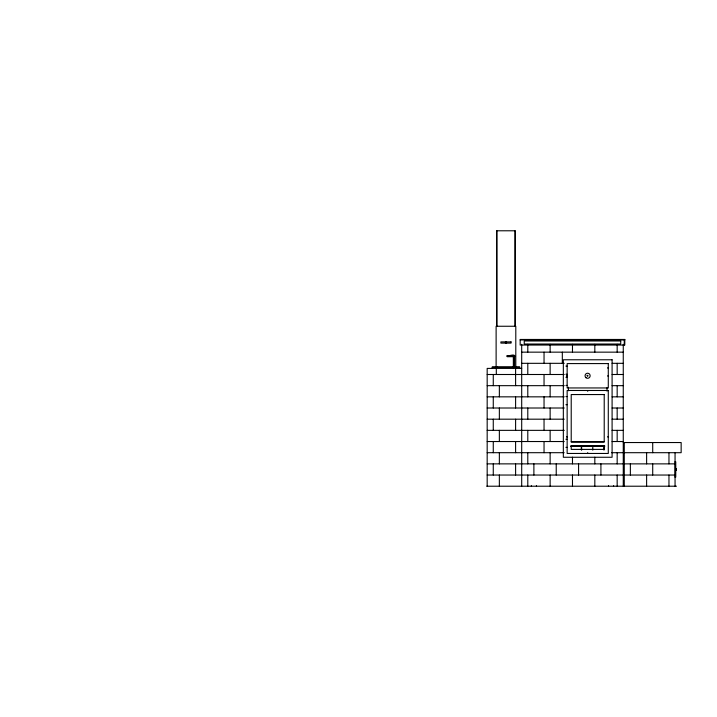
<?xml version="1.0" encoding="UTF-8"?>
<svg xmlns="http://www.w3.org/2000/svg" width="717" height="717" viewBox="0 0 717 717"><rect width="100%" height="100%" fill="white"/><g stroke="black" fill="none" stroke-linecap="round" stroke-linejoin="round"><path stroke-width="1.08" d="M507.197 355.507C504.293 358.034 515.962 352.405 514.609 356.699L514.591 367.391M514.394 355.955L514.564 355.507M505.324 342.332L505.96 341.848L506.596 342.332M506.292 343.076L505.628 343.076M520.175 339.966L624.785 339.966M521.698 352.155L623.261 352.155M507.376 356.116L514.743 356.116M507.197 356.725L514.474 356.645M521.698 363.322L564.225 363.322M612.094 363.322L623.261 363.322M565.928 366.118L567.147 366.118M492.247 367.391L519.673 367.391M607.469 367.946L608.285 367.946M521.698 368.404L487.175 368.404L487.175 486.216M565.928 374.238L567.147 374.238M487.175 374.498L564.225 374.498M612.094 374.498L623.261 374.498M565.928 377.285L567.147 377.285M565.928 385.414L567.147 385.414M487.175 385.665L564.225 385.665M612.094 385.665L623.261 385.665M565.928 396.582L567.147 396.582M487.175 396.842L564.225 396.842M612.094 396.842L623.261 396.842M565.928 404.711L567.147 404.711M487.175 408.009L564.225 408.009M612.094 408.009L623.261 408.009M487.175 419.185L564.225 419.185M612.094 419.185L623.261 419.185M487.175 430.352L564.225 430.352M612.094 430.352L623.261 430.352M565.928 439.243L567.147 439.243M487.175 441.529L564.225 441.529M612.094 441.529L623.261 441.529M571.216 441.78L604.216 441.78M623.261 442.541L681.15 442.541L681.15 452.696L624.274 452.696M570.544 446.099L604.888 446.099M570.795 446.404L581.317 446.404L581.317 449.693M565.928 447.363L567.147 447.363M487.175 452.696L564.154 452.696M611.583 452.696L623.261 452.696M675.056 461.838L675.764 461.838L675.764 477.074L675.056 477.074M487.175 463.872L623.261 463.872M624.274 463.872L675.056 463.872M675.764 468.846L676.373 468.846L676.373 470.065L675.764 470.065M675.764 469.026L676.373 469.026M675.764 469.456L676.373 469.456M675.764 469.886L676.373 469.886M487.175 475.039L623.261 475.039M624.274 475.039L675.056 475.039M486.762 486.216L676.481 486.216M675.262 461.838L675.262 477.074M675.056 452.696L675.056 486.216M668.961 452.696L668.961 463.872M668.961 475.039L668.961 486.216M652.712 442.541L652.712 452.696M652.712 463.872L652.712 475.039M646.617 452.696L646.617 463.872M646.617 475.039L646.617 486.216M630.368 463.872L630.368 475.039M624.274 339.966L624.274 345.047M624.274 442.541L624.274 486.216M623.261 344.33L623.261 486.216M617.167 344.33L617.167 352.155M617.167 363.322L617.167 374.498M617.167 385.665L617.167 396.842M617.167 408.009L617.167 419.185M617.167 430.352L617.167 441.529M617.167 452.696L617.167 463.872M617.167 475.039L617.167 486.216M613.609 485.705L613.609 486.216M608.536 485.705L608.536 486.216M607.012 387.7L607.012 391.123M603.965 446.099L603.965 450.159M600.918 463.872L600.918 475.039M594.823 344.33L594.823 352.155M594.823 457.168L594.823 463.872M594.823 475.039L594.823 486.216M592.789 446.099L592.789 450.159M587.716 390.487L587.716 391.303M587.716 452.642L587.716 453.458M581.621 446.099L581.621 450.159M578.574 463.872L578.574 475.039M572.48 344.33L572.48 352.155M572.48 457.168L572.48 463.872M572.48 475.039L572.48 486.216M568.42 387.243L568.42 390.747M562.325 352.155L562.325 363.322M556.231 463.872L556.231 475.039M550.136 344.33L550.136 352.155M550.136 363.322L550.136 374.498M550.136 385.665L550.136 396.842M550.136 408.009L550.136 419.185M550.136 430.352L550.136 441.529M550.136 452.696L550.136 463.872M550.136 475.039L550.136 486.216M544.042 352.155L544.042 363.322M544.042 374.498L544.042 385.665M544.042 396.842L544.042 408.009M544.042 419.185L544.042 430.352M544.042 441.529L544.042 452.696M536.424 485.705L536.424 486.216M533.887 463.872L533.887 475.039M531.351 485.705L531.351 486.216M527.793 344.33L527.793 352.155M527.793 363.322L527.793 374.498M527.793 385.665L527.793 396.842M527.793 408.009L527.793 419.185M527.793 430.352L527.793 441.529M527.793 452.696L527.793 463.872M527.793 475.039L527.793 486.216M521.698 344.33L521.698 486.216M519.673 368.404L519.673 366.88L492.247 366.88L492.247 368.404M515.792 366.88L515.792 326.253L496.119 326.253L496.119 366.88M515.604 368.404L515.604 385.665M515.604 396.842L515.604 408.009M515.604 419.185L515.604 430.352M515.604 441.529L515.604 452.696M515.604 463.872L515.604 475.039M515.2 326.253L515.2 230.784L496.72 230.784L496.72 326.253M515.102 230.784L515.102 326.253M514.412 366.88L514.412 367.391M513.955 356.725L513.955 367.221M513.345 356.725L513.345 367.893M499.355 385.665L499.355 396.842M499.355 408.009L499.355 419.185M499.355 430.352L499.355 441.529M499.355 452.696L499.355 463.872M499.355 475.039L499.355 486.216M497.329 366.88L497.329 367.391M496.818 230.784L496.818 326.253M496.307 368.404L496.307 374.498M493.269 374.498L493.269 385.665M493.269 396.842L493.269 408.009M493.269 419.185L493.269 430.352M493.269 441.529L493.269 452.696M493.269 463.872L493.269 475.039M587.106 375.681C587.895 377.554 588.487 374.184 587.106 375.681M566.905 375.941L567.497 376.102L566.905 375.941M566.905 436.877L567.497 437.029L566.905 436.877M607.935 375.941L608.527 376.102L607.935 375.941M607.935 436.877L608.527 437.029L607.935 436.877M624.785 339.455L520.175 339.455L520.175 345.047L624.785 345.047L624.785 339.455M620.725 340.978L524.244 340.978L524.244 344.026L620.725 344.026L620.725 340.978M511.042 341.892L500.878 341.892L500.878 343.111L511.042 343.111L511.042 341.892M612.094 359.773L563.338 359.773L563.338 457.267L612.094 457.267L612.094 359.773M608.285 363.582L567.147 363.582L567.147 387.951L608.285 387.951L608.285 363.582M608.285 390.487L567.147 390.487L567.147 453.458L608.285 453.458L608.285 390.487M604.216 394.556L571.216 394.556L571.216 441.986L604.216 441.986L604.216 394.556M604.216 445.84L571.216 445.84L571.216 449.398L604.216 449.398L604.216 445.84M585.977 377.716A2.536 2.536 0 0 0 590.109 376.201A2.536 2.536 0 0 0 586.739 373.378A2.536 2.536 0 0 0 585.977 377.716"/></g></svg>
